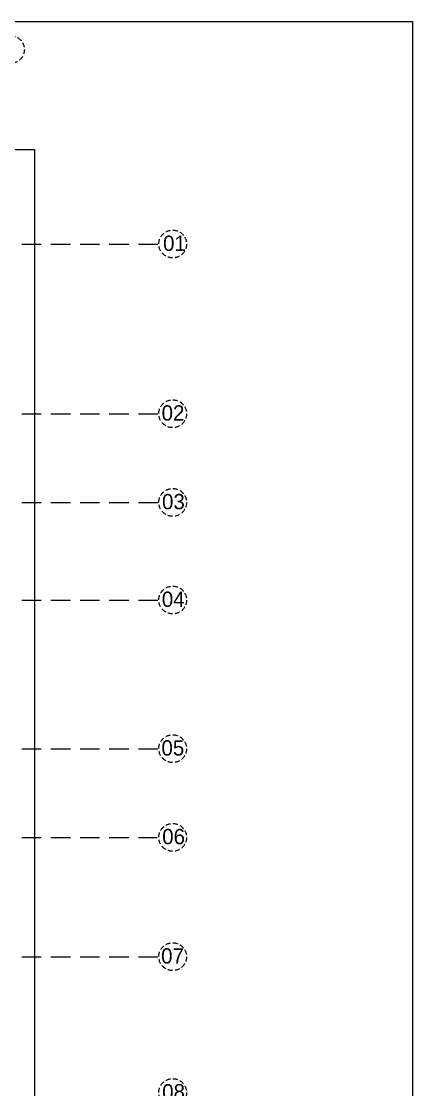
# Model space of a CAD drawing. Header units: inches. Extents: x 23587 to 409338, y -226199 to -75910.
# Drawn here: x 406886 to 407193, y -220569 to -219732 of the extents above; entities that cross this region are included whole.
import ezdxf

# ---------------------------------------------------------------- set-up
doc = ezdxf.new("R2010")
doc.units = ezdxf.units.IN
doc.header["$LTSCALE"] = 25.4
doc.header["$MEASUREMENT"] = 0
doc.linetypes.add('DASHED', pattern=[0.75, 0.5, -0.25])
doc.layers.add('Fresh air fan', color=250, linetype='Continuous', lineweight=0)
doc.styles.add('2', font='ARIALN.TTF')

# ---------------------------------------------------------------- blocks, each defined once
blk = doc.blocks.new('fdgsdfgsdf')
at = {"layer": 'Fresh air fan', "color": 253, "linetype": 'DASHED', "lineweight": 9, "ltscale": 1.2}
for p, q in [((18996.87, -15139.83), (19538.55, -15139.83)), ((18996.87, -15272.83), (19538.55, -15272.83)), ((18996.87, -15342.33), (19538.55, -15342.33)), ((18996.87, -15418.83), (19538.55, -15418.83)), ((18996.87, -15535.33), (19538.55, -15535.33)), ((18996.87, -15604.83), (19537.24, -15604.83)), ((18996.87, -15698.33), (19538.55, -15698.33))]:
    blk.add_line(p, q, dxfattribs=at)
at = {"layer": 'Fresh air fan', "color": 251, "linetype": 'DASHED', "lineweight": 9, "ltscale": 0.3, "true_color": 0x636466}
for centre in [(19422.4, -14987.38), (19549.44, -15139.83), (19549.44, -15272.83), (19549.44, -15342.33), (19549.44, -15418.83), (19549.44, -15535.33), (19549.44, -15604.83), (19549.44, -15698.33), (19549.44, -15804.83)]:
    blk.add_circle(centre, 10.89, dxfattribs=at)
at = {"layer": 'Fresh air fan', "color": 250, "lineweight": 13, "ltscale": 0.09, "char_height": 12, "attachment_point": 1, "style": '2'}
for s, insert in [('{\\fCentury Gothic|b0|i0|c0|p34;01}', (19541.93, -15133.2)), ('{\\fCentury Gothic|b0|i0|c0|p34;02}', (19540.76, -15266.2)), ('{\\fCentury Gothic|b0|i0|c0|p34;03}', (19541.1, -15335.7)), ('{\\fCentury Gothic|b0|i0|c0|p34;04}', (19540.93, -15412.2)), ('{\\fCentury Gothic|b0|i0|c0|p34;05}', (19540.64, -15528.7)), ('{\\fCentury Gothic|b0|i0|c0|p34;06}', (19541.24, -15598.2)), ('{\\fCentury Gothic|b0|i0|c0|p34;07}', (19540.39, -15691.7)), ('{\\fCentury Gothic|b0|i0|c0|p34;08}', (19541.22, -15798.2))]:
    blk.add_mtext_dynamic_manual_height_columns(s, width=13.1513, gutter_width=0.5, heights=[0], dxfattribs=dict(at, insert=insert))

msp = doc.modelspace()

# ---------------------------------------------------------------- linework, layer by layer
at = {"layer": 'Fresh air fan', "color": 250, "lineweight": 13, "ltscale": 0.09}
for p in [(406549.07, -219832.44), (406897.07, -220888.44)]:
    msp.add_line(p, (406897.07, -219832.44), dxfattribs=at)
msp.add_lwpolyline([(406277.63, -219731.94), (407192.83, -219731.94), (407192.83, -221142.98), (406277.63, -221142.98)], close=True, dxfattribs=at)

# ---------------------------------------------------------------- block references
at = {"layer": 'Fresh air fan', "color": 253, "lineweight": 9}
msp.add_blockref('fdgsdfgsdf', (387455.48, -204766.61), dxfattribs=at)

doc.saveas('drawing.dxf')
